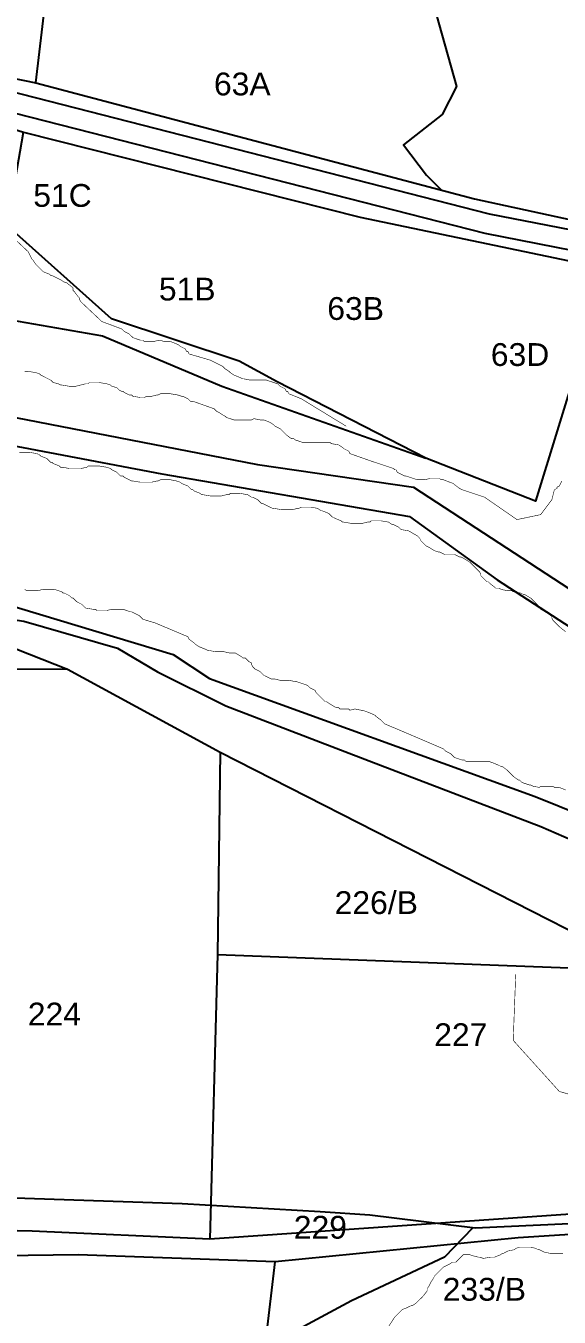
# Model space of a CAD drawing. Header units: inches. Extents: x 617 to 4497, y -923 to 1824.
# Drawn here: x 1257.5 to 1351, y 863 to 1089.6 of the extents above; entities that cross this region are included whole.
import ezdxf
from ezdxf.enums import TextEntityAlignment as Align

# ---------------------------------------------------------------- set-up
doc = ezdxf.new("R2010")
doc.units = ezdxf.units.IN
doc.header["$LTSCALE"] = 15
doc.header["$MEASUREMENT"] = 0
for name, color, linetype in [('PLOT', 7, 'Continuous'), ('PLOT NO', 7, 'Continuous'), ('ROAD', 50, 'Continuous'), ('STREAM', 130, 'SL'), ('text2', 7, 'Continuous')]:
    doc.layers.add(name, color=color, linetype=linetype)
doc.styles.get("Standard").update_dxf_attribs({"font": 'arial.ttf'})
doc.linetypes.add('SL', pattern='A,8e-06,[1,streme line,S=0.066667,R=0,X=0,Y=0],-0.839413', length=0.839421)

msp = doc.modelspace()

# ---------------------------------------------------------------- linework, layer by layer
at = {"layer": 'PLOT'}
for points in [[(1208.89, 1093.06), (1215.05, 1088.6), (1259.22, 1079.53), (1261.98, 1102.85), (1288.82, 1131.14), (1337.44, 1183.32), (1297.58, 1241.4), (1292.93, 1271), (1292.68, 1310.69), (1270.32, 1312.92)], [(1259.22, 1079.53), (1336.16, 1059.19), (1364.69, 1052.99), (1379.8, 1049.2), (1385.07, 1048.01), (1390.23, 1048.41), (1432.62, 1049.1), (1448.22, 1051.34), (1461.78, 1048.63), (1458.75, 1054.53), (1445.18, 1083.33), (1446.71, 1087.53)], [(1218.33, 1080.49), (1227.76, 1078.32), (1246.3, 1074.2), (1257.1, 1070.89), (1316.1, 1055.96), (1364.51, 1045.83), (1358.49, 1043.9), (1346.85, 1006.12), (1327.64, 1013.71), (1301.59, 1027.08), (1294.9, 1030.71), (1272.54, 1038.14), (1254.22, 1054.53), (1255.68, 1062.75), (1257.1, 1070.89)], [(925.98, 1076.6), (954.22, 1069.45), (977.95, 1066.14), (1014.81, 1061.1), (1052.2, 1055.14), (1101.98, 1051.42), (1123.1, 1050.97), (1183.12, 1031.83), (1195.27, 1028.76), (1229.93, 1023.34), (1245.41, 1022.84), (1298.11, 1012.59), (1325.49, 1008.6), (1381.28, 972.17), (1404.96, 953.79), (1438.08, 921.45), (1442.69, 920.24), (1445.71, 916.81), (1452.84, 903.72), (1457.12, 898.19), (1465.84, 891.33), (1500.07, 878.81), (1532.89, 876.63)], [(1250.73, 1038.66), (1270.95, 1035.15), (1291.86, 1026.35), (1327.64, 1013.71)], [(1118.14, 1009.02), (1128.76, 1007.67), (1164.71, 1000.47), (1179.84, 1006.44), (1213.96, 995.84), (1233.74, 990.07), (1244.57, 988.01), (1250.49, 986.06), (1257.14, 985.06), (1273.56, 980.35), (1280.59, 976.21), (1292.54, 970.21), (1317.68, 960.57), (1347.8, 949.07), (1374.67, 937.34), (1395.87, 919.44), (1421.5, 898.22), (1445.77, 876.78), (1505.66, 857.76)], [(1231.83, 874.7), (1232.69, 879.69), (1237.17, 930.38), (1242.53, 985.46), (1264.79, 976.67), (1241.34, 976.57)], [(1264.79, 976.67), (1291.58, 962.07), (1370.49, 921.83), (1415.72, 878.56), (1420.94, 872.9)], [(1291.58, 962.07), (1291.1, 926.57), (1289.76, 876.65)], [(1291.1, 926.57), (1366.57, 923.74)], [(1415.72, 878.56), (1366.48, 881.95), (1289.76, 876.65), (1258.58, 878.02), (1242.68, 878.42), (1232.69, 879.69)], [(1861.95, 879.95), (1817, 867.51), (1734.55, 843.38), (1708.63, 838.79), (1632.55, 828.25), (1602.27, 823.82), (1582.09, 833.42), (1532.39, 839.4), (1491.68, 844.84), (1474.58, 850.68), (1470.9, 852.1), (1420.94, 872.9), (1394.12, 876.77), (1366.58, 878.33), (1343.81, 876.9), (1301.22, 872.67), (1266.65, 873.91), (1244.75, 873.58), (1231.83, 874.7), (1223.43, 798.48), (1249.21, 810.07), (1261.74, 821.2), (1293.81, 809.69), (1301.22, 872.67)]]:
    msp.add_lwpolyline(points, dxfattribs=at)
at = {"layer": 'ROAD'}
for points in [[(1307.62, 1393.44), (1306.87, 1387.71), (1306.16, 1380.7), (1301.24, 1371.14), (1297.9, 1363.57), (1287.37, 1356.77), (1268.13, 1344.38), (1261.94, 1338.37), (1260.37, 1335.02), (1261.77, 1320.12), (1270.78, 1279.95), (1284.79, 1234.23), (1298.2, 1192.2), (1312.68, 1149.45), (1324.43, 1109.54), (1332.98, 1078.88), (1330.49, 1074.02), (1323.72, 1068.68), (1327.76, 1063.35), (1330.23, 1060.81)], [(932.31, 1161.55), (966.92, 1148.19), (978.2, 1145.92), (1036.71, 1131.85), (1110.13, 1113.59), (1132.65, 1108.42), (1192.26, 1092.31), (1240.37, 1081.76), (1338.73, 1056.56), (1375.73, 1049.35), (1428.19, 1034.43), (1482.23, 1020.3), (1500.13, 1022.03), (1530.43, 1021.93), (1563.04, 1023.96), (1583.35, 1029.01), (1638.52, 1035.44), (1717.94, 1068.95), (1773.61, 1086.88), (1789.68, 1086.35), (1821.88, 1080.31), (1841.34, 1079.71)], [(931.05, 1158.28), (965.94, 1144.81), (977.44, 1142.5), (1035.88, 1128.45), (1109.31, 1110.19), (1131.8, 1105.02), (1191.43, 1088.91), (1239.56, 1078.35), (1337.96, 1053.15), (1374.91, 1045.94), (1427.27, 1031.05), (1481.95, 1016.76), (1500.29, 1018.53), (1530.53, 1018.43), (1563.57, 1020.49), (1583.98, 1025.56), (1639.42, 1032.02), (1719.16, 1065.66), (1774.1, 1083.36), (1789.29, 1082.86), (1821.5, 1076.82), (1841.23, 1076.21)], [(1088.13, 897.49), (1127.51, 900.31), (1153.32, 902.91), (1160.4, 901.48), (1167.25, 899.99), (1197.07, 893.55), (1226.55, 886.44), (1238.26, 884.46), (1284.89, 882.9), (1309.12, 881.49), (1317.79, 880.92), (1336.27, 878.61), (1363.01, 879.84), (1407.85, 877.04), (1428.04, 876.9), (1438.73, 877.96), (1447.77, 884.9)], [(1335.82, 878.58), (1330.91, 873.5), (1314.61, 865.83), (1291.04, 853.14), (1246.36, 819.23), (1226.59, 805.14), (1191.98, 783.77), (1171.12, 768.56), (1134.35, 728.88), (1126.77, 724.61), (1032.01, 681.22), (963.71, 647.94), (922.5, 631.14)]]:
    msp.add_lwpolyline(points, dxfattribs=at)
at = {"layer": 'STREAM', "color": 4, "lineweight": 0, "const_width": 0.1}
for points in [[(1254.2, 1053.41), (1257.91, 1049.91), (1258.13, 1049.47), (1258.57, 1048.6), (1258.79, 1048.38), (1259.23, 1047.72), (1260.1, 1046.85), (1260.32, 1046.63), (1260.54, 1046.41), (1261.63, 1045.97), (1261.85, 1045.76), (1262.07, 1045.76), (1262.94, 1045.32), (1263.82, 1044.88), (1264.03, 1044.66), (1264.69, 1044.44), (1265.78, 1043.57), (1265.78, 1043.13), (1266, 1042.91), (1266.66, 1042.04), (1266.88, 1041.82), (1266.88, 1041.6), (1267.1, 1041.17), (1270.81, 1037.67), (1274.31, 1036.36), (1274.75, 1035.92), (1275.62, 1035.48), (1275.84, 1035.26), (1276.28, 1034.83), (1277.59, 1034.39), (1278.03, 1034.39), (1278.24, 1034.17), (1279.34, 1034.17), (1279.56, 1034.17), (1279.99, 1034.17), (1280.87, 1034.39), (1281.74, 1034.17), (1282.18, 1034.17), (1282.84, 1034.17), (1283.93, 1033.73), (1284.37, 1033.51), (1284.58, 1033.3), (1285.46, 1032.86), (1285.68, 1032.42), (1285.9, 1032.42), (1286.11, 1031.98), (1289.83, 1030.89), (1292.02, 1029.8), (1292.45, 1029.36), (1293.11, 1028.92), (1293.33, 1028.7), (1293.98, 1028.27), (1295.08, 1027.83), (1295.52, 1027.61), (1295.73, 1027.61), (1296.83, 1027.39), (1297.26, 1027.39), (1297.48, 1027.39), (1298.36, 1027.39), (1299.45, 1027.39), (1299.67, 1027.39), (1300.32, 1027.17), (1301.64, 1026.74), (1301.85, 1026.52), (1302.07, 1026.3), (1302.95, 1025.86), (1303.17, 1025.42), (1303.39, 1025.42), (1303.6, 1024.99), (1305.79, 1024.11), (1313.66, 1019.3)], [(1351.48, 1009.68), (1351.04, 1008.81), (1350.61, 1008.59), (1350.61, 1008.37), (1350.17, 1008.15), (1349.73, 1006.41), (1347.76, 1003.78), (1343.61, 1002.91), (1337.93, 1006.84), (1333.99, 1008.15), (1333.55, 1008.37), (1332.68, 1009.03), (1332.46, 1009.25), (1331.81, 1009.47), (1330.71, 1009.9), (1330.27, 1009.9), (1330.06, 1010.12), (1328.96, 1010.12), (1328.53, 1010.12), (1328.31, 1010.12), (1327.43, 1009.9), (1326.34, 1009.9), (1326.12, 1009.9), (1325.47, 1010.12), (1324.15, 1010.56), (1323.93, 1010.56), (1323.5, 1010.78), (1322.62, 1011.22), (1322.4, 1011.65), (1322.19, 1011.65), (1321.97, 1011.87), (1318.03, 1013.18), (1314.32, 1014.49), (1314.1, 1014.93), (1313.22, 1015.37), (1313, 1015.59), (1312.35, 1016.02), (1311.04, 1016.24), (1310.82, 1016.46), (1310.38, 1016.46), (1309.51, 1016.46), (1309.07, 1016.46), (1308.85, 1016.46), (1307.98, 1016.46), (1306.88, 1016.46), (1306.66, 1016.46), (1306.01, 1016.46), (1304.7, 1016.9), (1304.48, 1017.12), (1304.04, 1017.12), (1303.17, 1017.77), (1302.95, 1017.99), (1302.73, 1018.21), (1302.51, 1018.43), (1302.07, 1018.87), (1301.2, 1019.3), (1300.98, 1019.52), (1300.32, 1019.96), (1299.23, 1020.4), (1298.79, 1020.4), (1298.58, 1020.4), (1297.48, 1020.62), (1297.05, 1020.4), (1296.83, 1020.4), (1295.95, 1020.4), (1294.86, 1020.4), (1294.64, 1020.4), (1293.98, 1020.4), (1292.67, 1020.83), (1292.45, 1021.05), (1292.02, 1021.27), (1291.36, 1021.71), (1290.92, 1021.93), (1290.71, 1022.15), (1290.49, 1022.36), (1286.77, 1023.68), (1286.33, 1023.68), (1285.9, 1024.11), (1285.02, 1024.55), (1284.8, 1024.55), (1284.15, 1024.77), (1282.84, 1024.99), (1282.4, 1024.99), (1282.18, 1024.99), (1281.09, 1024.99), (1280.65, 1024.77), (1280.43, 1024.77), (1279.56, 1024.55), (1278.68, 1024.55), (1278.24, 1024.33), (1277.59, 1024.33), (1276.28, 1024.55), (1276.06, 1024.77), (1275.62, 1024.77), (1274.75, 1025.21), (1274.53, 1025.42), (1274.31, 1025.42), (1273.87, 1025.64), (1273.44, 1026.08), (1272.56, 1026.3), (1272.34, 1026.52), (1271.69, 1026.74), (1270.37, 1026.96), (1269.94, 1026.96), (1269.72, 1026.96), (1268.63, 1026.96), (1268.41, 1026.74), (1267.97, 1026.74), (1267.1, 1026.52), (1266.22, 1026.3), (1265.78, 1026.3), (1265.13, 1026.3), (1263.82, 1026.52), (1263.6, 1026.52), (1263.16, 1026.74), (1262.29, 1026.96), (1262.07, 1027.17), (1261.85, 1027.39), (1261.41, 1027.61), (1260.97, 1027.83), (1260.1, 1028.27), (1259.88, 1028.49), (1259.23, 1028.7), (1257.91, 1028.92), (1257.48, 1028.92), (1257.26, 1028.92)], [(1257.26, 990.67), (1257.69, 990.45), (1257.91, 990.45), (1259.01, 990.45), (1259.23, 990.45), (1259.66, 990.45), (1260.54, 990.67), (1261.41, 990.67), (1261.85, 990.67), (1262.5, 990.67), (1263.82, 990.23), (1264.03, 990.01), (1264.25, 990.01), (1265.13, 989.57), (1265.57, 989.14), (1265.78, 989.14), (1266, 988.92), (1266.44, 988.48), (1267.31, 988.04), (1267.53, 987.82), (1267.97, 987.39), (1269.28, 987.17), (1269.72, 987.17), (1269.94, 986.95), (1271.03, 986.95), (1271.47, 986.95), (1271.69, 986.95), (1272.56, 987.17), (1273.65, 987.17), (1273.87, 987.17), (1274.53, 987.17), (1275.84, 986.73), (1276.06, 986.73), (1276.5, 986.51), (1277.37, 986.07), (1277.59, 985.86), (1277.81, 985.64), (1278.03, 985.42), (1280.21, 984.76), (1285.9, 982.36), (1286.11, 981.92), (1286.99, 981.26), (1287.21, 981.05), (1287.86, 980.61), (1288.96, 980.17), (1289.39, 979.95), (1289.61, 979.95), (1290.71, 979.73), (1290.92, 979.73), (1291.14, 979.73), (1292.24, 979.73), (1293.11, 979.52), (1293.55, 979.52), (1294.2, 979.52), (1295.3, 978.86), (1295.52, 978.64), (1295.95, 978.64), (1296.61, 977.99), (1297.05, 977.77), (1297.05, 977.55), (1297.26, 977.11), (1297.7, 976.67), (1298.58, 976.24), (1298.79, 976.02), (1299.23, 975.58), (1300.54, 974.93), (1300.76, 974.93), (1301.2, 974.93), (1302.07, 974.71), (1302.51, 974.71), (1302.73, 974.71), (1303.6, 974.71), (1304.7, 974.49), (1304.92, 974.49), (1305.57, 974.27), (1306.88, 973.83), (1307.1, 973.61), (1307.32, 973.39), (1308.19, 972.96), (1308.41, 972.52), (1308.63, 972.3), (1308.85, 972.08), (1309.29, 971.65), (1309.94, 970.99), (1310.16, 970.99), (1310.82, 970.55), (1311.91, 969.9), (1312.35, 969.9), (1312.57, 969.68), (1313.66, 969.68), (1314.1, 969.68), (1314.32, 969.46), (1315.19, 969.68), (1316.28, 969.46), (1316.5, 969.46), (1317.16, 969.24), (1318.25, 968.8), (1318.69, 968.59), (1318.91, 968.37), (1319.78, 967.71), (1320, 967.49), (1320.22, 967.27), (1320.44, 967.06), (1326.12, 964.65), (1330.71, 962.68), (1331.15, 962.25), (1332.02, 961.81), (1332.24, 961.59), (1332.68, 961.15), (1333.99, 960.72), (1334.43, 960.72), (1334.65, 960.5), (1335.74, 960.5), (1335.96, 960.5), (1336.4, 960.5), (1337.27, 960.5), (1338.14, 960.5), (1338.58, 960.5), (1339.24, 960.28), (1340.33, 959.84), (1340.77, 959.62), (1340.99, 959.62), (1341.86, 958.97), (1342.08, 958.75), (1342.3, 958.53), (1342.52, 958.31), (1342.95, 957.87), (1343.83, 957.22), (1344.05, 957.22), (1344.48, 956.78), (1345.8, 956.34), (1346.01, 956.34), (1346.45, 956.12), (1347.55, 955.91), (1347.76, 956.12), (1347.98, 956.12), (1349.08, 956.12), (1349.95, 956.12), (1350.17, 955.91), (1351.04, 955.91), (1352.14, 955.47)], [(1355.63, 901.25), (1351.04, 902.56), (1342.95, 911.53), (1343.39, 923.11)], [(1316.94, 854.91), (1322.19, 862.99), (1323.5, 864.31), (1324.15, 864.53), (1325.03, 864.96), (1325.25, 864.96), (1325.9, 865.4), (1326.78, 866.27), (1327, 866.49), (1327.21, 866.71), (1327.87, 867.59), (1327.87, 868.02), (1328.09, 868.24), (1328.53, 869.12), (1328.96, 869.77), (1329.18, 870.21), (1329.62, 870.65), (1330.49, 871.52), (1330.71, 871.74), (1331.15, 871.96), (1332.02, 872.4), (1332.24, 872.61), (1332.46, 872.61), (1332.9, 872.61), (1334.21, 873.93), (1335.3, 873.93), (1335.96, 873.71), (1336.83, 873.49), (1337.05, 873.49), (1337.71, 873.27), (1339.02, 873.49), (1339.46, 873.49), (1339.68, 873.49), (1340.77, 873.93), (1340.99, 874.14), (1341.21, 874.14), (1342.08, 874.58), (1343.17, 874.8), (1343.39, 875.02), (1344.05, 875.24), (1345.36, 875.24), (1345.58, 875.24), (1346.01, 875.24), (1346.89, 875.02), (1347.33, 874.8), (1347.55, 874.8), (1347.98, 874.58), (1348.42, 874.36), (1349.51, 874.14), (1349.73, 874.14), (1350.39, 874.14), (1351.7, 874.14)]]:
    msp.add_lwpolyline(points, dxfattribs=at)
at = {"layer": 'STREAM', "color": 4, "lineweight": 0, "elevation": 0.1}
msp.add_lwpolyline([(1256.38, 1014.71, 0.1, 0.1, 0), (1257.48, 1014.71, 0.1, 0.1, 0), (1257.69, 1014.71, 0.1, 0.1, 0), (1258.13, 1014.71, 0.1, 0.1, 0), (1259.44, 1014.49, 0.1, 0.1, 0), (1259.88, 1014.28, 0.1, 0.1, 0), (1260.1, 1014.06, 0.1, 0.1, 0), (1261.19, 1013.62, 0.1, 0.1, 0), (1261.63, 1013.18, 0.1, 0.1, 0), (1261.85, 1012.96, 0.1, 0.1, 0), (1262.07, 1012.96, 0.1, 0.1, 0), (1262.29, 1012.75, 0.1, 0.1, 0), (1263.38, 1012.31, 0.1, 0.1, 0), (1263.6, 1012.09, 0.1, 0.1, 0), (1264.03, 1012.09, 0.1, 0.1, 0), (1265.13, 1011.87, 0.1, 0.1, 0), (1266, 1011.87, 0.1, 0.1, 0), (1266.22, 1011.87, 0.1, 0.1, 0), (1267.1, 1011.87, 0.1, 0.1, 0), (1268.19, 1012.09, 0.1, 0.1, 0), (1268.41, 1012.31, 0.1, 0.1, 0), (1268.63, 1012.31, 0.1, 0.1, 0), (1269.72, 1012.31, 0.1, 0.1, 0), (1270.16, 1012.31, 0.1, 0.1, 0), (1270.37, 1012.31, 0.1, 0.1, 0), (1271.69, 1012.09, 0.1, 0.1, 0), (1272.34, 1011.87, 0.1, 0.1, 0), (1272.56, 1011.65, 0.1, 0.1, 0), (1273.44, 1011.22, 0.1, 0.1, 0), (1273.87, 1010.78, 0.1, 0.1, 0), (1274.09, 1010.56, 0.1, 0.1, 0), (1274.53, 1010.56, 0.1, 0.1, 0), (1274.75, 1010.34, 0.1, 0.1, 0), (1275.62, 1009.9, 0.1, 0.1, 0), (1276.06, 1009.68, 0.1, 0.1, 0), (1276.28, 1009.68, 0.1, 0.1, 0), (1277.59, 1009.47, 0.1, 0.1, 0), (1278.24, 1009.47, 0.1, 0.1, 0), (1278.46, 1009.47, 0.1, 0.1, 0), (1279.56, 1009.47, 0.1, 0.1, 0), (1280.43, 1009.68, 0.1, 0.1, 0), (1280.65, 1009.68, 0.1, 0.1, 0), (1281.09, 1009.9, 0.1, 0.1, 0), (1282.18, 1009.9, 0.1, 0.1, 0), (1282.4, 1009.9, 0.1, 0.1, 0), (1282.84, 1009.9, 0.1, 0.1, 0), (1283.93, 1009.68, 0.1, 0.1, 0), (1284.58, 1009.47, 0.1, 0.1, 0), (1284.8, 1009.25, 0.1, 0.1, 0), (1285.9, 1008.81, 0.1, 0.1, 0), (1286.33, 1008.37, 0.1, 0.1, 0), (1286.55, 1008.15, 0.1, 0.1, 0), (1286.77, 1008.15, 0.1, 0.1, 0), (1286.99, 1007.94, 0.1, 0.1, 0), (1288.08, 1007.5, 0.1, 0.1, 0), (1288.3, 1007.28, 0.1, 0.1, 0), (1288.52, 1007.28, 0.1, 0.1, 0), (1289.83, 1007.06, 0.1, 0.1, 0), (1290.71, 1007.06, 0.1, 0.1, 0), (1290.92, 1007.06, 0.1, 0.1, 0), (1291.8, 1007.06, 0.1, 0.1, 0), (1292.67, 1007.28, 0.1, 0.1, 0), (1293.11, 1007.28, 0.1, 0.1, 0), (1293.33, 1007.5, 0.1, 0.1, 0), (1294.42, 1007.5, 0.1, 0.1, 0), (1294.64, 1007.5, 0.1, 0.1, 0), (1295.08, 1007.5, 0.1, 0.1, 0), (1296.39, 1007.28, 0.1, 0.1, 0), (1297.05, 1006.84, 0.1, 0.1, 0), (1297.26, 1006.84, 0.1, 0.1, 0), (1298.14, 1006.41, 0.1, 0.1, 0), (1298.58, 1005.97, 0.1, 0.1, 0), (1298.79, 1005.75, 0.1, 0.1, 0), (1299.01, 1005.75, 0.1, 0.1, 0), (1299.45, 1005.53, 0.1, 0.1, 0), (1300.32, 1005.09, 0.1, 0.1, 0), (1300.76, 1004.88, 0.1, 0.1, 0), (1300.98, 1004.88, 0.1, 0.1, 0), (1302.29, 1004.66, 0.1, 0.1, 0), (1302.95, 1004.66, 0.1, 0.1, 0), (1303.17, 1004.66, 0.1, 0.1, 0), (1304.26, 1004.66, 0.1, 0.1, 0), (1305.13, 1004.88, 0.1, 0.1, 0), (1305.35, 1004.88, 0.1, 0.1, 0), (1305.79, 1005.09, 0.1, 0.1, 0), (1306.66, 1005.09, 0.1, 0.1, 0), (1307.1, 1005.09, 0.1, 0.1, 0), (1307.54, 1005.09, 0.1, 0.1, 0), (1308.63, 1004.88, 0.1, 0.1, 0), (1309.29, 1004.44, 0.1, 0.1, 0), (1309.51, 1004.44, 0.1, 0.1, 0), (1310.6, 1004, 0.1, 0.1, 0), (1311.04, 1003.56, 0.1, 0.1, 0), (1311.26, 1003.34, 0.1, 0.1, 0), (1311.47, 1003.34, 0.1, 0.1, 0), (1311.69, 1003.13, 0.1, 0.1, 0), (1312.79, 1002.69, 0.1, 0.1, 0), (1313, 1002.47, 0.1, 0.1, 0), (1313.22, 1002.47, 0.1, 0.1, 0), (1314.53, 1002.25, 0.1, 0.1, 0), (1315.41, 1002.25, 0.1, 0.1, 0), (1315.63, 1002.25, 0.1, 0.1, 0), (1316.5, 1002.25, 0.1, 0.1, 0), (1317.38, 1002.47, 0.1, 0.1, 0), (1317.81, 1002.47, 0.1, 0.1, 0), (1318.03, 1002.69, 0.1, 0.1, 0), (1319.13, 1002.69, 0.1, 0.1, 0), (1319.34, 1002.69, 0.1, 0.1, 0), (1319.78, 1002.69, 0.1, 0.1, 0), (1321.09, 1002.47, 0.1, 0.1, 0), (1321.75, 1002.03, 0.1, 0.1, 0), (1321.97, 1002.03, 0.1, 0.1, 0), (1322.84, 1001.6, 0.1, 0.1, 0), (1323.28, 1001.16, 0.1, 0.1, 0), (1324.59, 1000.94, 0.1, 0.1, 0), (1326.12, 1000.07, 0.1, 0.1, 0), (1326.34, 999.85, 0.1, 0.1, 0), (1326.56, 999.63, 0.1, 0.1, 0), (1326.78, 999.19, 0.1, 0.1, 0), (1327.43, 998.54, 0.1, 0.1, 0), (1327.65, 998.32, 0.1, 0.1, 0), (1328.09, 998.1, 0.1, 0.1, 0), (1329.18, 997.44, 0.1, 0.1, 0), (1329.84, 997.22, 0.1, 0.1, 0), (1330.06, 997.22, 0.1, 0.1, 0), (1330.93, 996.79, 0.1, 0.1, 0), (1332.02, 996.79, 0.1, 0.1, 0), (1332.24, 996.79, 0.1, 0.1, 0), (1332.68, 996.79, 0.1, 0.1, 0), (1333.55, 996.35, 0.1, 0.1, 0), (1333.77, 996.35, 0.1, 0.1, 0), (1334.21, 996.13, 0.1, 0.1, 0), (1335.3, 995.47, 0.1, 0.1, 0), (1335.74, 995.04, 0.1, 0.1, 0), (1335.96, 994.82, 0.1, 0.1, 0), (1336.61, 994.16, 0.1, 0.1, 0), (1337.05, 993.73, 0.1, 0.1, 0), (1337.27, 993.29, 0.1, 0.1, 0), (1337.27, 993.07, 0.1, 0.1, 0), (1337.49, 992.85, 0.1, 0.1, 0), (1338.36, 991.98, 0.1, 0.1, 0), (1338.58, 991.98, 0.1, 0.1, 0), (1338.8, 991.76, 0.1, 0.1, 0), (1339.89, 990.88, 0.1, 0.1, 0), (1340.55, 990.88, 0.1, 0.1, 0), (1340.77, 990.67, 0.1, 0.1, 0), (1341.86, 990.45, 0.1, 0.1, 0), (1342.74, 990.45, 0.1, 0.1, 0), (1342.95, 990.23, 0.1, 0.1, 0), (1343.39, 990.23, 0.1, 0.1, 0), (1344.27, 990.01, 0.1, 0.1, 0), (1344.7, 989.79, 0.1, 0.1, 0), (1344.92, 989.79, 0.1, 0.1, 0), (1346.01, 989.14, 0.1, 0.1, 0), (1346.67, 988.48, 0.1, 0.1, 0), (1347.55, 987.6, 0.1, 0.1, 0), (1347.76, 987.17, 0.1, 0.1, 0), (1349.29, 986.29, 0.1, 0.1, 0), (1349.51, 986.07, 0.1, 0.1, 0), (1349.73, 985.86, 0.1, 0.1, 0), (1349.73, 985.64, 0.1, 0.1, 0), (1349.95, 985.2, 0.1, 0.1, 0), (1350.61, 984.54, 0.1, 0.1, 0), (1350.82, 984.33, 0.1, 0.1, 0), (1351.04, 984.11, 0.1, 0.1, 0), (1352.14, 983.23, 0.1, 0.1, 0)], format="xyseb", dxfattribs=at)
at = {"layer": 'text2'}
for points in [[(925.89, 1072.15), (953.07, 1063.19), (984.54, 1060.7), (1036.08, 1052.36), (1053.67, 1049.91), (1098.62, 1045.95), (1120.85, 1045.38), (1158.2, 1035.54), (1182.53, 1026.7), (1190.07, 1025.29), (1227.13, 1019.44), (1241.87, 1018.43), (1281.34, 1010.96), (1324.79, 1003.47), (1340.11, 992.32), (1368.07, 974.18), (1398.57, 951.78), (1425.39, 928.04), (1444.41, 910.39), (1454.4, 899.57)], [(923.66, 1041.31), (972.96, 1034.4), (980.72, 1034.58), (1008.95, 1030.62), (1051.28, 1035.34), (1102.32, 1014.66), (1121.62, 1013.39), (1164.28, 1005.54), (1179.08, 1010.73), (1283.32, 979.22), (1289.67, 975.01), (1346.78, 954.32), (1379.86, 940.99), (1447.95, 885.47), (1452.61, 882.51), (1489.42, 869.97), (1551.15, 850.62)]]:
    msp.add_lwpolyline(points, dxfattribs=at)

# ---------------------------------------------------------------- texts
at = {"layer": 'PLOT NO'}
for s, p in [('63A', (1295.45, 1079.35)), ('51C', (1263.92, 1059.79)), ('51B', (1285.79, 1043.36)), ('63B', (1315.32, 1039.95)), ('63D', (1344.15, 1031.87)), ('226/B', (1318.94, 935.7)), ('224', (1262.5, 916.14)), ('227', (1333.76, 912.52)), ('229', (1309.14, 878.73)), ('233/B', (1337.89, 867.85))]:
    msp.add_text(s, height=4, dxfattribs=at).set_placement(p, align=Align.MIDDLE_CENTER)

doc.saveas('drawing.dxf')
